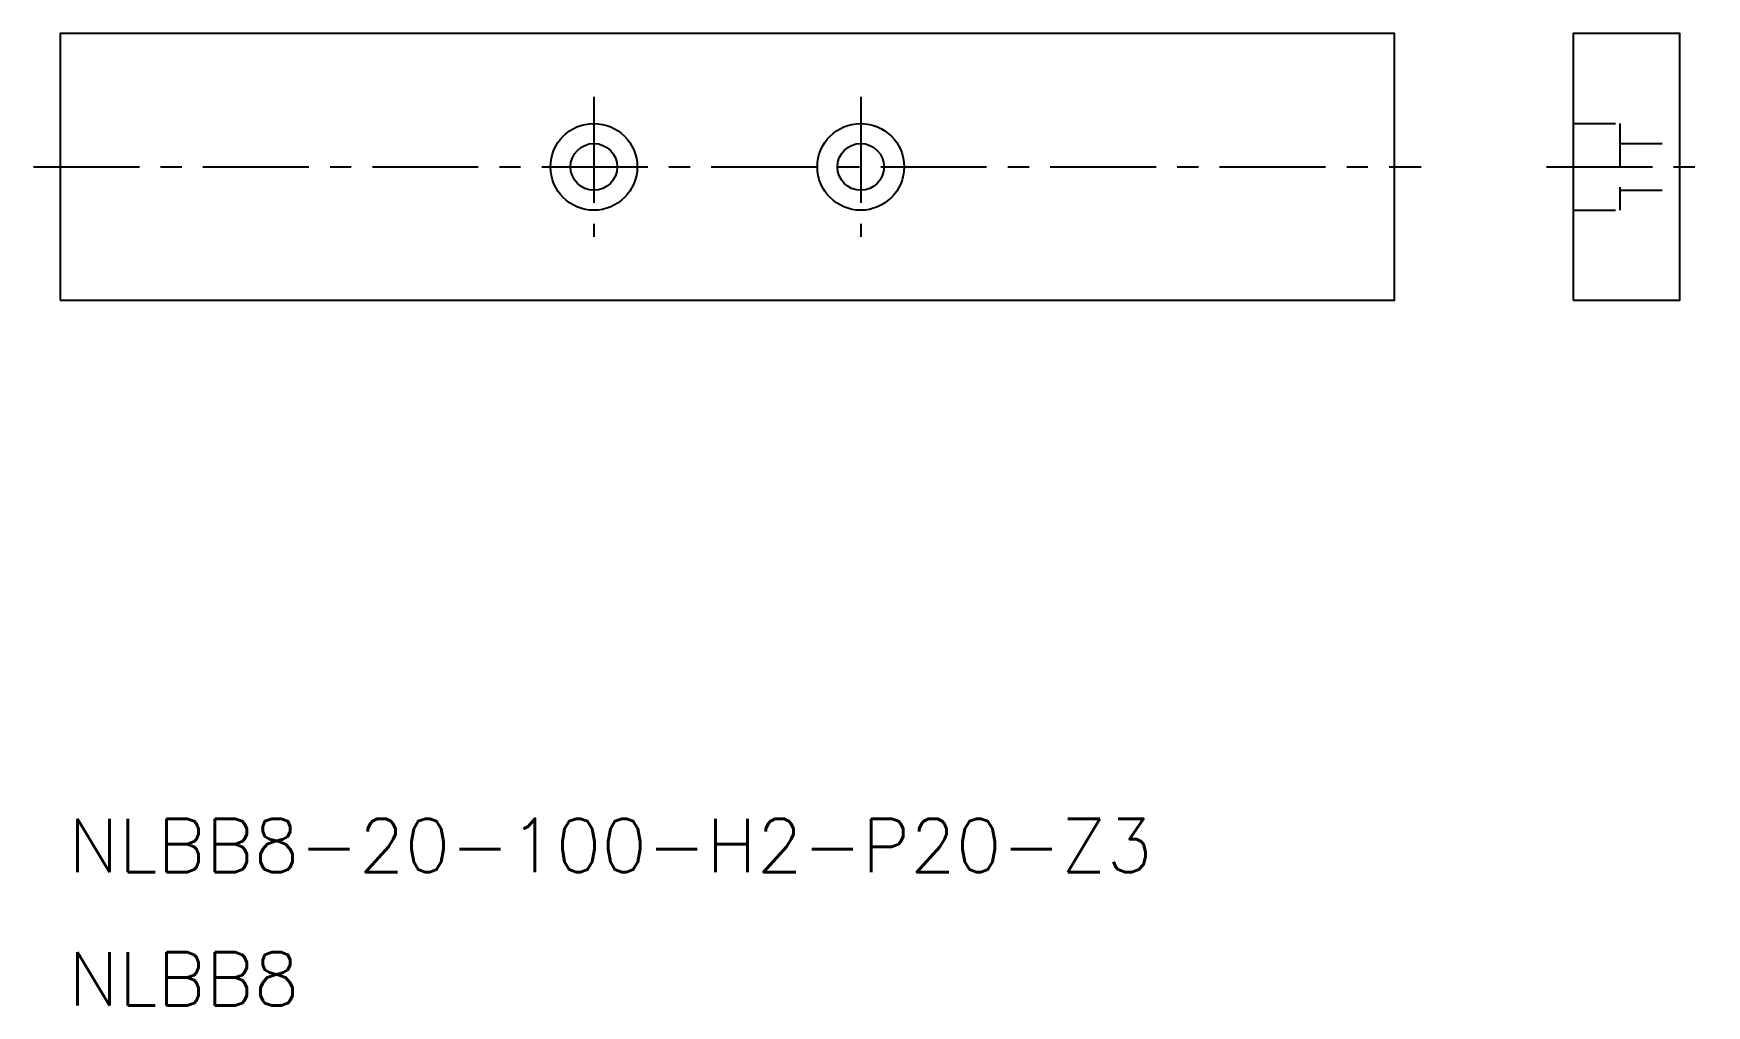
# Model space of a CAD drawing. Extents: x -25 to 100, y -20 to 53.
import ezdxf

# ---------------------------------------------------------------- set-up
doc = ezdxf.new("R2010")
doc.units = 0
doc.header["$LTSCALE"] = 0.25
doc.linetypes.add('CENTER', pattern=[50.8, 31.75, -6.35, 6.35, -6.35])
doc.linetypes.add('DASHED', pattern=[19.05, 12.7, -6.35])
doc.layers.get('0').update_dxf_attribs({"linetype": 'CONTINUOUS'})
doc.layers.add('CENTER', color=1, linetype='CENTER')
doc.styles.get("Standard").update_dxf_attribs({"font": 'txt.shx'})

msp = doc.modelspace()

# ---------------------------------------------------------------- linework, layer by layer
at = {"color": 3, "linetype": 'DASHED'}
for p, q in [((90.27, 46.11), (93.77, 46.11)), ((93.77, 46.11), (93.77, 39.61)), ((93.77, 44.61), (98.27, 44.61)), ((93.77, 41.11), (98.27, 41.11)), ((90.27, 39.61), (93.77, 39.61))]:
    msp.add_line(p, q, dxfattribs=at)
for points in [[(-23.12, 32.86), (76.88, 32.86), (76.88, 52.86), (-23.12, 52.86)], [(90.27, 32.86), (98.27, 32.86), (98.27, 52.86), (90.27, 52.86)]]:
    msp.add_lwpolyline(points, close=True)
for centre, radius in [((16.88, 42.86), 3.25), ((36.88, 42.86), 3.25), ((16.88, 42.86), 1.75), ((36.88, 42.86), 1.75)]:
    msp.add_circle(centre, radius)
at = {"layer": 'CENTER', "color": 1, "linetype": 'CENTER'}
for p, q in [((16.88, 48.11), (16.88, 37.61)), ((36.88, 48.11), (36.88, 37.61)), ((-25.12, 42.86), (78.88, 42.86)), ((88.27, 42.86), (100.27, 42.86))]:
    msp.add_line(p, q, dxfattribs=at)

# ---------------------------------------------------------------- texts
for s, p in [('NLBB8-20-100-H2-P20-Z3', (-22.51, -10)), ('NLBB8', (-22.51, -20))]:
    msp.add_text(s, height=4).set_placement(p)

doc.saveas('drawing.dxf')
